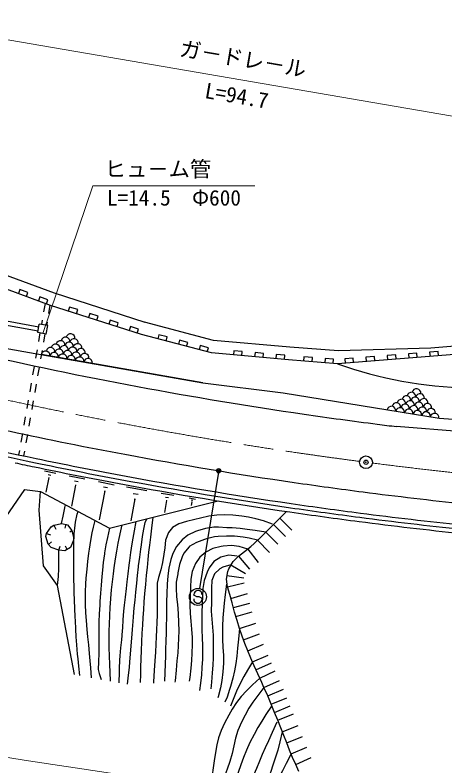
# Model space of a CAD drawing. Units: millimetres, scale not verified. Extents: x 0 to 700000, y -47500 to 447500.
# Drawn here: x 424881 to 475317, y 250692 to 338835 of the extents above; entities that cross this region are included whole.
import ezdxf
from ezdxf.enums import TextEntityAlignment as Align

# ---------------------------------------------------------------- set-up
doc = ezdxf.new("R2010")
doc.units = ezdxf.units.MM
doc.header["$LTSCALE"] = 1000
doc.header["$PDMODE"] = 32
doc.header["$PDSIZE"] = 500
doc.linetypes.add('CHAIN', pattern=[18.5, 12, -1.5, 3.5, -1.5])
doc.layers.add('作業ﾚｲﾔ1', color=7, linetype='Continuous', lineweight=25)
doc.styles.add('@ＭＳ ゴシック', font='')
doc.styles.add('ＭＳ ゴシック', font='')
doc.styles.get('@ＭＳ ゴシック').set_extended_font_data('@MS Gothic')
doc.styles.get('ＭＳ ゴシック').set_extended_font_data('MS Gothic')

msp = doc.modelspace()

# ---------------------------------------------------------------- linework, layer by layer
at = {"layer": '作業ﾚｲﾔ1', "lineweight": 13}
for p, q in [((495307, 323690), (407116, 338835)), ((434023, 318799), (428124, 301464)), ((434023, 318799), (453023, 318799))]:
    msp.add_line(p, q, dxfattribs=at)
at = {"layer": '作業ﾚｲﾔ1'}
for p, q in [((429516, 306174), (418757, 310122)), ((429029, 304755), (418097, 308766)), ((425446, 306602), (425273, 306133)), ((426385, 306258), (425446, 306602)), ((426212, 305789), (426385, 306258)), ((440159, 302761), (429516, 306174)), ((427793, 305741), (427620, 305272)), ((428732, 305397), (427793, 305741)), ((428408, 304983), (428236, 303998)), ((428559, 304927), (428732, 305397)), ((428981, 304773), (428809, 303788)), ((439701, 301333), (429029, 304755)), ((431284, 304557), (431131, 304081)), ((432236, 304252), (431284, 304557)), ((432083, 303776), (432236, 304252)), ((421714, 303352), (427676, 302244)), ((433664, 303794), (433512, 303318)), ((434617, 303488), (433664, 303794)), ((434464, 303012), (434617, 303488)), ((421648, 302856), (427590, 301752)), ((427557, 301562), (427729, 302548)), ((428714, 302376), (427729, 302548)), ((428064, 303013), (427976, 302505)), ((428542, 301390), (428714, 302376)), ((428637, 302803), (428567, 302401)), ((436045, 303030), (435892, 302554)), ((436997, 302725), (436045, 303030)), ((436844, 302249), (436997, 302725)), ((448176, 300650), (440083, 302783)), ((428542, 301390), (427557, 301562)), ((427804, 301519), (427632, 300534)), ((438425, 302267), (438273, 301791)), ((439378, 301961), (438425, 302267)), ((439225, 301485), (439378, 301961)), ((428395, 301416), (428223, 300431)), ((447916, 299167), (439701, 301333)), ((441758, 301308), (441631, 300824)), ((442725, 301053), (441758, 301308)), ((442598, 300569), (442725, 301053)), ((444176, 300670), (444048, 300187)), ((445143, 300416), (444176, 300670)), ((457100, 299854), (448176, 300650)), ((484858, 300667), (473664, 299740)), ((422650, 299897), (427893, 299000)), ((445015, 299932), (445143, 300416)), ((446593, 300033), (446466, 299550)), ((447560, 299778), (446593, 300033)), ((447433, 299295), (447560, 299778)), ((462835, 299400), (457100, 299854)), ((473664, 299740), (462835, 299400)), ((427460, 299549), (427288, 298564)), ((428051, 299446), (427879, 298461)), ((427893, 299000), (446894, 295673)), ((446894, 295673), (427970, 298987)), ((456974, 298359), (447916, 299167)), ((450544, 299435), (450500, 298937)), ((451540, 299346), (450544, 299435)), ((451496, 298848), (451540, 299346)), ((453034, 299213), (452990, 298715)), ((454030, 299124), (453034, 299213)), ((453986, 298626), (454030, 299124)), ((455524, 298990), (455480, 298492)), ((456520, 298902), (455524, 298990)), ((456476, 298403), (456520, 298902)), ((485025, 299680), (462716, 297905)), ((469534, 298949), (468537, 298870)), ((468537, 298870), (468577, 298371)), ((469573, 298451), (469534, 298949)), ((472026, 299147), (471029, 299068)), ((471029, 299068), (471069, 298570)), ((472066, 298649), (472026, 299147)), ((474518, 299346), (473521, 299266)), ((473521, 299266), (473561, 298768)), ((474558, 298847), (474518, 299346)), ((462716, 297905), (456974, 298359)), ((458768, 298719), (458729, 298220)), ((459765, 298640), (458768, 298719)), ((459726, 298141), (459765, 298640)), ((461260, 298522), (461221, 298023)), ((462257, 298443), (461260, 298522)), ((462218, 297944), (462257, 298443)), ((464550, 298552), (463553, 298473)), ((463553, 298473), (463592, 297975)), ((464589, 298054), (464550, 298552)), ((467042, 298751), (466045, 298671)), ((466045, 298671), (466084, 298173)), ((467081, 298252), (467042, 298751)), ((427116, 297579), (426943, 296594)), ((427707, 297476), (427535, 296491)), ((426771, 295609), (426599, 294624)), ((427363, 295506), (427190, 294521)), ((446894, 295673), (456348, 294472)), ((456348, 294472), (474617, 291507)), ((426427, 293639), (426255, 292654)), ((427018, 293536), (426846, 292550)), ((426083, 291669), (425911, 290683)), ((426674, 291565), (426502, 290580)), ((474617, 291507), (479082, 291226)), ((484108, 289361), (469637, 290528)), ((425739, 289698), (425567, 288713)), ((426330, 289595), (426158, 288610)), ((425395, 287728), (425305, 287211)), ((425986, 287625), (425892, 287086)), ((428319, 285337), (429652, 285071)), ((428753, 284904), (429086, 284837)), ((431249, 284752), (433082, 284386)), ((448744, 285197), (446502, 271529)), ((428853, 284537), (428514, 282840)), ((428811, 284546), (428894, 284529)), ((431845, 284156), (432304, 284065)), ((434679, 284067), (436512, 283701)), ((426001, 283150), (423351, 279251)), ((426001, 283150), (427865, 282912)), ((431983, 283652), (431494, 281202)), ((431926, 283664), (432040, 283641)), ((435413, 282968), (434740, 279600)), ((435275, 283471), (435734, 283380)), ((435356, 282979), (435470, 282956)), ((437939, 283438), (440327, 283020)), ((427731, 280716), (427865, 282912)), ((427865, 282912), (435980, 278617)), ((438730, 282684), (439327, 282580)), ((442031, 282722), (443509, 282463)), ((442521, 282255), (442890, 282191)), ((445315, 282147), (446062, 282017)), ((435980, 278617), (448720, 281806)), ((438924, 282035), (438477, 279477)), ((438849, 282048), (438999, 282022)), ((442641, 281854), (442397, 280458)), ((442595, 281862), (442687, 281846)), ((445623, 281708), (445542, 281246)), ((445562, 281912), (445749, 281879)), ((445600, 281712), (445647, 281704)), ((428222, 274173), (427731, 280716)), ((455937, 279780), (457345, 278360)), ((429443, 278961), (429651, 278507)), ((430844, 279078), (430717, 278594)), ((455203, 279052), (456611, 277631)), ((428575, 277996), (429051, 277841)), ((431562, 278296), (431328, 278148)), ((454289, 278145), (455697, 276725)), ((428791, 276681), (429171, 277007)), ((453318, 277182), (454727, 275762)), ((430028, 276005), (430165, 276486)), ((430984, 276100), (430786, 276491)), ((452175, 276142), (453404, 274564)), ((451087, 275319), (452375, 273790)), ((429879, 271881), (428222, 274173)), ((450193, 274304), (451911, 273280)), ((449731, 273048), (451710, 272757)), ((431863, 261420), (429879, 271881)), ((449815, 271731), (451765, 272172)), ((445945, 270683), (445846, 270801)), ((446190, 270544), (445945, 270683)), ((450216, 270361), (452135, 270922)), ((446491, 270541), (446190, 270544)), ((446736, 270429), (446491, 270541)), ((446842, 270293), (446736, 270429)), ((450504, 269282), (452438, 269793)), ((450789, 268245), (452711, 268797)), ((451223, 266824), (453125, 267445)), ((451680, 265506), (453558, 266197)), ((452177, 264225), (454030, 264978)), ((452730, 262916), (454563, 263714)), ((453137, 261995), (454962, 262813)), ((453582, 261013), (455402, 261843)), ((454080, 259919), (455905, 260736)), ((454519, 258916), (456357, 259707)), ((454932, 257940), (456779, 258708)), ((455322, 256988), (457176, 257738)), ((455695, 256058), (457553, 256797)), ((456230, 254703), (458091, 255437)), ((456750, 253390), (458607, 254134)), ((457272, 252113), (459117, 252884)), ((457810, 250865), (459636, 251681))]:
    msp.add_line(p, q, dxfattribs=at)
for points in [[(430339, 279167), (430510, 280022), (430716, 280997), (430722, 281024), (430793, 281362)], [(432469, 261306), (432355, 262424), (432276, 263280), (432228, 263830), (432139, 264897), (432069, 265837), (432011, 266760), (431956, 267776), (431937, 268146), (431888, 269198), (431852, 270124), (431825, 271090), (431811, 271660), (431787, 272709), (431771, 273633), (431776, 274615), (431785, 275028), (431791, 276092), (431783, 277032), (431809, 277950), (431921, 278949), (431985, 279313), (432177, 280233), (432271, 280580)], [(458185, 250048), (457810, 250865), (457449, 251694), (457097, 252535), (456750, 253390), (456404, 254261), (456054, 255150), (455695, 256058), (455322, 256988), (454932, 257940), (454519, 258916), (454080, 259919), (453820, 260493), (453355, 261513), (452929, 262462), (452538, 263359), (452177, 264225), (451841, 265078), (451525, 265938), (451223, 266824), (450932, 267756), (450646, 268753), (450361, 269835), (450356, 269854), (450069, 270837), (449815, 271731), (449701, 272601), (449837, 273513), (449959, 273843), (450462, 274693), (451087, 275319), (451798, 275860), (452560, 276454), (452927, 276793), (453668, 277529), (454289, 278145), (454885, 278736), (455550, 279396), (456377, 280216), (456730, 280566)], [(433860, 261047), (433773, 262196), (433703, 263050), (433628, 263891), (433522, 264917), (433420, 265837), (433342, 266709), (433260, 267756), (433197, 268679), (433161, 269655), (433155, 270109), (433162, 271135), (433199, 272065), (433245, 272741), (433333, 273787), (433428, 274707), (433549, 275677), (433611, 276131), (433767, 277145), (433942, 278059), (434088, 278739), (434266, 279524)], [(438094, 260282), (438209, 261352), (438298, 262262), (438305, 262334), (438396, 263379), (438466, 264301), (438538, 265281), (438570, 265689), (438651, 266708), (438726, 267641), (438776, 268212), (438869, 269243), (438958, 270163), (439052, 271108), (439155, 272144), (439248, 273063), (439364, 274076), (439378, 274191), (439516, 275201), (439656, 276130), (439730, 276647), (439854, 277633), (439979, 278488), (440160, 279289), (440357, 279712)], [(441054, 279887), (440888, 278598), (440754, 277537), (440644, 276624), (440549, 275782), (440459, 274933), (440366, 273999), (440279, 273098), (440174, 271980), (440083, 270944), (440004, 269970), (439935, 269036), (439874, 268122), (439821, 267205), (439772, 266265), (439727, 265280), (439684, 264231), (439647, 263270), (439610, 262303), (439582, 261425), (439560, 260480)], [(455088, 279057), (454020, 279448), (453146, 279711), (452265, 279898), (451504, 280019), (450434, 280141), (449469, 280176), (448554, 280128), (447634, 279998), (446653, 279788), (445976, 279616), (444991, 279381), (444115, 279119), (443364, 278673), (442872, 278088), (442528, 277192), (442442, 276295), (442349, 275560), (442172, 274582), (442000, 273729), (441704, 272805), (441565, 272161), (441547, 271181), (441565, 270504), (441555, 269405), (441538, 268425), (441515, 267528), (441484, 266679), (441445, 265842), (441399, 264981), (441346, 264059), (441285, 263041), (441216, 261891), (441139, 260574), (441129, 260393)], [(435980, 278617), (435716, 277493), (435536, 276642), (435375, 275693), (435362, 275605), (435226, 274588), (435134, 273663), (435068, 272951), (434974, 271906), (434902, 270984), (434838, 270006), (434812, 269576), (434753, 268542), (434714, 267619), (434694, 266643), (434697, 265615), (434716, 264687), (434729, 263926), (434667, 262931), (434653, 262019), (434743, 261546), (434980, 260841)], [(436093, 260639), (436031, 261702), (435990, 262595), (435948, 263631), (435924, 264555), (435921, 265564), (435937, 266554), (435964, 267331), (436004, 268369), (436048, 269291), (436118, 270326), (436118, 270331), (436207, 271384), (436305, 272307), (436424, 273256), (436518, 273954), (436667, 274995), (436818, 275908), (436998, 276863), (437100, 277374), (437286, 278275), (437445, 278983)], [(439060, 279388), (438838, 278278), (438682, 277433), (438572, 276765), (438420, 275754), (438299, 274826), (438228, 274259), (438107, 273236), (438008, 272314), (437916, 271506), (437787, 270488), (437668, 269565), (437594, 268870), (437522, 267860), (437473, 266911), (437447, 266543), (437355, 265497), (437263, 264576), (437181, 263606), (437149, 263119), (437109, 262117), (437078, 261131), (437075, 261053), (437047, 260468)], [(454289, 278145), (453070, 278318), (452122, 278450), (451279, 278550), (450372, 278625), (449712, 278662), (448735, 278721), (448207, 278713), (447212, 278585), (446293, 278311), (446047, 278221), (445156, 277799), (444475, 277224), (443829, 276443), (443401, 275626), (443161, 274911), (442930, 273908), (442818, 272993), (442741, 272020), (442670, 270934), (442639, 269963), (442632, 269044), (442633, 268114), (442626, 267109), (442609, 266369), (442577, 265318), (442548, 264432), (442518, 263595), (442483, 262693), (442439, 261613), (442399, 260639)], [(453318, 277182), (452332, 277445), (451651, 277566), (450617, 277683), (449696, 277684), (448720, 277611), (448292, 277572), (447351, 277339), (447114, 277258), (446175, 276923), (445325, 276435), (445290, 276410), (444702, 275671), (444502, 275253), (444177, 274322), (443998, 273364), (443976, 273255), (443803, 272285), (443766, 271573), (443816, 270544), (443926, 269631), (444023, 268604), (444023, 268599), (444072, 267516), (444087, 266564), (444072, 265690), (444030, 264843), (443964, 263969), (443877, 263019), (443773, 261938), (443655, 260675), (443644, 260549)], [(429879, 271881), (429983, 272946), (430026, 273862), (430027, 273947), (430008, 274925), (430008, 275198), (430028, 276005)], [(452175, 276142), (451168, 276436), (450268, 276572), (449301, 276511), (449062, 276467), (448078, 276199), (447252, 275792), (446563, 275194), (446040, 274441), (445650, 273506), (445494, 272616), (445455, 271693), (445420, 270658), (445418, 270628), (445389, 269552), (445434, 268591), (445516, 267684), (445602, 266768), (445656, 265784), (445654, 264951), (445616, 263924), (445566, 263059), (445489, 262171), (445371, 261073), (445323, 260648)], [(450952, 275321), (449967, 275421), (449019, 275214), (449019, 275214), (448196, 274700), (447655, 273954), (447419, 273448), (447083, 272456), (446918, 271540), (446859, 270636), (446844, 269679), (446812, 268703), (446784, 267622), (446807, 266659), (446851, 265746), (446888, 264816), (446889, 263802), (446867, 263241), (446808, 262234), (446741, 261380), (446641, 260427), (446536, 259544)], [(450193, 274304), (449272, 274041), (448909, 273834), (448273, 273227), (447985, 272470), (447913, 271598), (447927, 270649), (447916, 269917), (447900, 268852), (447957, 267913), (448044, 267003), (448117, 266028), (448136, 265338), (448135, 264284), (448115, 263391), (448074, 262543), (448010, 261628), (447923, 260534), (447861, 259765)], [(449669, 272047), (449524, 270802), (449413, 269806), (449330, 268940), (449268, 268085), (449221, 267121), (449204, 266628), (449207, 265560), (449261, 264612), (449318, 263705), (449330, 262758), (449255, 261730), (449126, 260743), (448970, 259884), (448721, 258818), (448688, 258688)], [(451223, 266824), (451092, 265570), (450987, 264506), (450888, 263575), (450774, 262717), (450625, 261875), (450421, 260991), (450142, 260006), (450036, 259669), (449750, 258782), (449512, 258167)], [(452730, 262916), (452139, 261940), (451712, 261185), (451294, 260367), (450872, 259483), (450531, 258677), (450147, 257702)], [(453582, 261013), (452727, 260220), (452024, 259520), (451424, 258850), (450881, 258146), (450348, 257345), (449946, 256675), (449438, 255730), (449053, 254856), (448764, 254012), (448549, 253163), (448382, 252270), (448240, 251294), (448099, 250199), (448019, 249582)], [(454080, 259919), (453355, 258979), (452787, 258197), (452311, 257464), (451864, 256673), (451438, 255830), (451025, 254850), (450747, 253939), (450540, 253058), (450343, 252170), (450095, 251235), (449778, 250328), (449399, 249387), (449058, 248596), (448657, 247745), (448206, 246835)], [(454980, 257695), (454313, 256721), (453820, 255950), (453379, 255197), (452940, 254401), (452441, 253430), (452037, 252536), (451694, 251679), (451381, 250816), (451062, 249908), (450706, 248913), (450589, 248598), (450234, 247645), (449941, 246844), (449639, 245993), (449256, 244886), (449193, 244705)], [(455585, 255818), (455044, 254636), (454598, 253657), (454218, 252813), (453876, 252034), (453542, 251252), (453190, 250398), (452793, 249406), (452408, 248430), (452088, 247603), (451792, 246812), (451477, 245943), (451101, 244883), (450883, 244264)], [(456230, 254703), (455939, 253511), (455692, 252559), (455450, 251726), (455177, 250891), (454835, 249933), (454776, 249773), (454395, 248779), (454040, 247934), (453679, 247158), (453280, 246370), (452811, 245489), (452238, 244434), (452109, 244196)], [(457272, 252113), (456704, 250995), (456263, 250133), (455874, 249382), (455460, 248598), (455070, 247864), (454575, 246940), (454154, 246165), (453748, 245429), (453296, 244622), (452741, 243636), (452421, 243067)]]:
    msp.add_lwpolyline(points, dxfattribs=at)
msp.add_lwpolyline([(431727, 277208), (431399, 276331), (430728, 275957), (430028, 276005), (429135, 276349), (428761, 276724), (428500, 277616), (428575, 277996), (429103, 278767), (429443, 278961), (430372, 279166), (431030, 279015), (431556, 278320), (431780, 277413)], close=True, dxfattribs=at)
for centre, radius in [((466053, 286345), 750), ((448768, 285345), 150), ((448768, 285345), 120), ((448768, 285345), 90), ((448768, 285345), 60), ((448768, 285345), 30), ((446340, 270542), 1000)]:
    msp.add_circle(centre, radius, dxfattribs=at)
for centre, radius, start, end in [((430220, 300110), 506, 350.69738, 169.43556), ((430804, 300515), 506, 350.69738, 169.43556), ((431389, 300921), 506, 350.69738, 169.43556), ((431800, 300341), 506, 350.69738, 169.43556), ((429052, 299299), 506, 350.69738, 169.43556), ((429636, 299705), 506, 350.69738, 169.43556), ((430632, 299530), 506, 350.69738, 169.43556), ((431216, 299935), 506, 350.69738, 169.43556), ((431628, 299356), 506, 350.69738, 169.43556), ((432212, 299761), 506, 350.69738, 169.43556), ((432624, 299181), 506, 350.69738, 169.43556), ((530275, 782203), 495400, 257.11999, 259.41178), ((428467, 298894), 506, 350.69738, 169.43556), ((429463, 298719), 506, 350.69738, 169.43556), ((430048, 299125), 506, 350.69738, 169.43556), ((430459, 298545), 506, 350.69738, 169.43556), ((431044, 298950), 506, 350.69738, 169.43556), ((431455, 298371), 506, 350.69738, 169.43556), ((432040, 298776), 506, 350.69738, 169.43556), ((433036, 298602), 506, 350.69738, 169.43556), ((432451, 298196), 506, 350.69738, 169.43556), ((433447, 298022), 506, 350.69738, 169.43556), ((479284, 344473), 49428, 250.41596, 286.62002), ((530275, 782203), 495400, 259.41178, 261.70363), ((471383, 294044), 514, 352.35022, 169.20889), ((471970, 294456), 514, 352.35022, 169.2089), ((470208, 293221), 514, 352.35022, 169.20889), ((470795, 293633), 514, 352.35022, 169.2089), ((471223, 293057), 514, 352.35022, 169.20889), ((471810, 293468), 514, 352.35022, 169.2089), ((472398, 293879), 514, 352.35022, 169.20889), ((472825, 293303), 514, 352.35022, 169.2089), ((530275, 782203), 503500, 256.28601, 259.41178), ((469032, 292399), 514, 352.35022, 169.20889), ((469620, 292810), 514, 352.35022, 169.2089), ((470047, 292234), 514, 352.35022, 169.20889), ((470635, 292645), 514, 352.35022, 169.2089), ((471650, 292481), 514, 352.35022, 169.20889), ((472237, 292892), 514, 352.35022, 169.20889), ((472665, 292316), 514, 352.35022, 169.20889), ((473252, 292727), 514, 352.35022, 169.2089), ((473680, 292151), 514, 352.35022, 169.20889), ((530275, 782203), 495400, 261.70363, 262.70548), ((471062, 292069), 514, 352.35022, 169.2089), ((472077, 291905), 514, 352.35022, 169.2089), ((473092, 291740), 514, 352.35022, 169.2089), ((474107, 291575), 514, 352.35022, 169.2089), ((530275, 782203), 506500, 256.286, 258.26589), ((530275, 782203), 506000, 256.286, 258.26589), ((530275, 782203), 495400, 262.70548, 262.96933), ((530275, 782203), 506000, 258.26589, 259.41178), ((530275, 782203), 503500, 259.41178, 261.70363), ((530275, 782203), 507000, 258.00202, 258.26589), ((530275, 782203), 507000, 258.26589, 259.41178), ((530275, 782203), 506500, 258.26589, 259.41178), ((530275, 782203), 506000, 259.41178, 261.70363), ((530275, 782203), 507000, 259.41178, 261.70363), ((530275, 782203), 506500, 259.41178, 261.70363), ((530275, 782203), 503500, 261.70363, 262.6326), ((530275, 782203), 503501, 262.6326, 263.99544), ((530275, 782203), 506000, 261.70363, 262.6326), ((530275, 782203), 507000, 261.70363, 262.6326), ((530275, 782203), 506500, 261.70363, 262.6326), ((530275, 782203), 506001, 262.6326, 263.99544), ((530275, 782203), 506501, 262.6326, 263.99544), ((530275, 782203), 507000, 262.6326, 263.99544), ((446345, 270797), 500, 359.55488, 179.55488), ((446342, 270297), 500, 179.55488, 359.55488)]:
    msp.add_arc(centre, radius, start, end, dxfattribs=at)
at = {"layer": '作業ﾚｲﾔ1', "linetype": 'CHAIN', "lineweight": 13}
for radius, start, end in [(500000, 257.11999, 259.41178), (500000, 259.41178, 261.70363), (500000, 261.70363, 262.53443), (500001, 262.70548, 263.99544)]:
    msp.add_arc((530275, 782203), radius, start, end, dxfattribs=at)
at = {"layer": '作業ﾚｲﾔ1', "lineweight": 13}
msp.add_arc((546496, 1013347), 771432, 254.64979, 270.92625, dxfattribs=at)
at = {"layer": '作業ﾚｲﾔ1'}
for p in [(466053, 286345), (448768, 285345)]:
    msp.add_point(p, dxfattribs=at)

# ---------------------------------------------------------------- texts
at = {"layer": '作業ﾚｲﾔ1', "style": 'ＭＳ ゴシック'}
msp.add_text('ガ－ドレ－ル', height=1833, rotation=350.255, dxfattribs=at).set_placement((451381, 332248), align=Align.BOTTOM_CENTER)
at = {"layer": '作業ﾚｲﾔ1', "style": '@ＭＳ ゴシック'}
msp.add_text('L=94.7', height=1833, rotation=350.255, dxfattribs=at).set_placement((451042, 330277), align=Align.TOP_CENTER)
at = {"layer": '作業ﾚｲﾔ1', "style": 'ＭＳ ゴシック'}
msp.add_text('ヒュ－ム管', height=1833, dxfattribs=at).set_placement((435398, 319299), align=Align.BOTTOM_LEFT)
msp.add_text('L=14.5\u3000Φ600', height=1833, dxfattribs=at).set_placement((443523, 318299), align=Align.TOP_CENTER)

doc.saveas('drawing.dxf')
